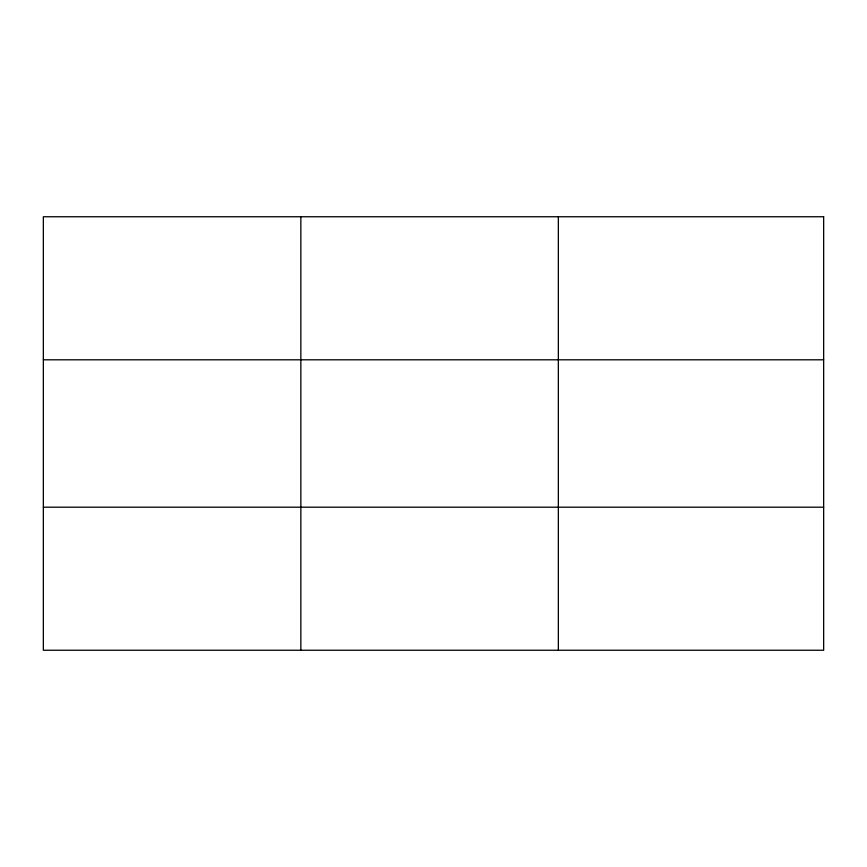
<?xml version="1.0" encoding="UTF-8"?>
<svg xmlns="http://www.w3.org/2000/svg" width="867" height="867" viewBox="0 0 867 867"><rect width="100%" height="100%" fill="white"/><g stroke="black" fill="none" stroke-linecap="round" stroke-linejoin="round"><path stroke-width="1.3" d="M300.849 650.25L300.849 216.75M558.348 650.25L558.348 216.75M43.35 359.805L823.65 359.805M43.35 507.195L823.65 507.195M823.65 216.75L43.35 216.75L43.35 650.25L823.65 650.25L823.65 216.75"/></g></svg>
